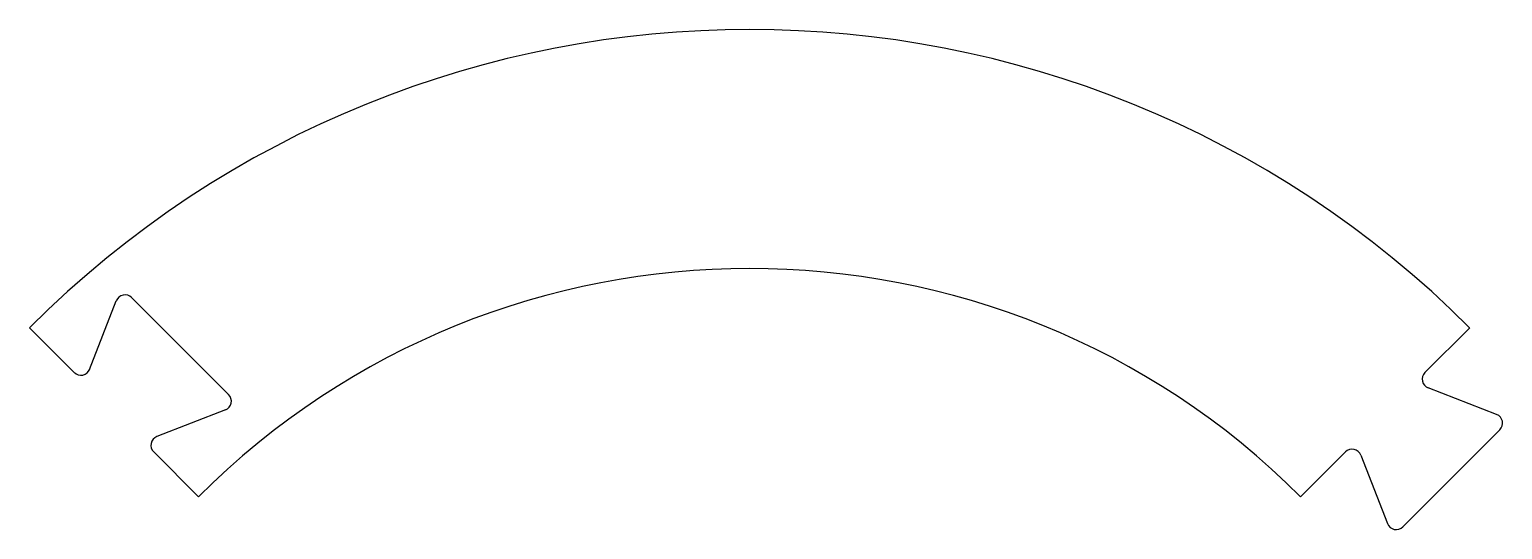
# Model space of a CAD drawing. Header units: millimetres. Extents: x 51 to 169, y 184 to 224.
import ezdxf

# ---------------------------------------------------------------- set-up
doc = ezdxf.new("R2010")
doc.units = ezdxf.units.MM
doc.header["$LTSCALE"] = 19.36
doc.layers.get('0').update_dxf_attribs({"linetype": 'CONTINUOUS'})

msp = doc.modelspace()

# ---------------------------------------------------------------- linework, layer by layer
at = {"color": 7, "linetype": 'CONTINUOUS'}
for p, q in [((55.84, 197.21), (57.98, 202.71)), ((59.21, 202.97), (66.99, 195.19)), ((51.02, 200.55), (54.61, 196.96)), ((162.93, 196.96), (166.52, 200.55)), ((168.68, 193.59), (163.18, 195.73)), ((66.73, 193.96), (61.24, 191.82)), ((161.16, 184.58), (168.94, 192.36)), ((60.98, 190.59), (64.58, 186.99)), ((152.96, 186.99), (156.56, 190.59)), ((157.79, 190.33), (159.93, 184.84))]:
    msp.add_line(p, q, dxfattribs=at)
for centre, radius, start, end in [((108.77, 142.8), 81.67, 45, 135), ((108.77, 142.8), 62.5, 45, 135), ((58.68, 202.44), 0.75, 45, 158.7386), ((55.15, 197.49), 0.75, 225, 338.7386), ((163.46, 196.42), 0.75, 135, 248.7386), ((66.46, 194.66), 0.75, 291.2614, 45), ((168.41, 192.89), 0.75, 315, 68.7386), ((61.51, 191.12), 0.75, 111.2614, 225), ((157.09, 190.06), 0.75, 21.2614, 135), ((160.63, 185.11), 0.75, 201.2614, 315)]:
    msp.add_arc(centre, radius, start, end, dxfattribs=at)

doc.saveas('drawing.dxf')
